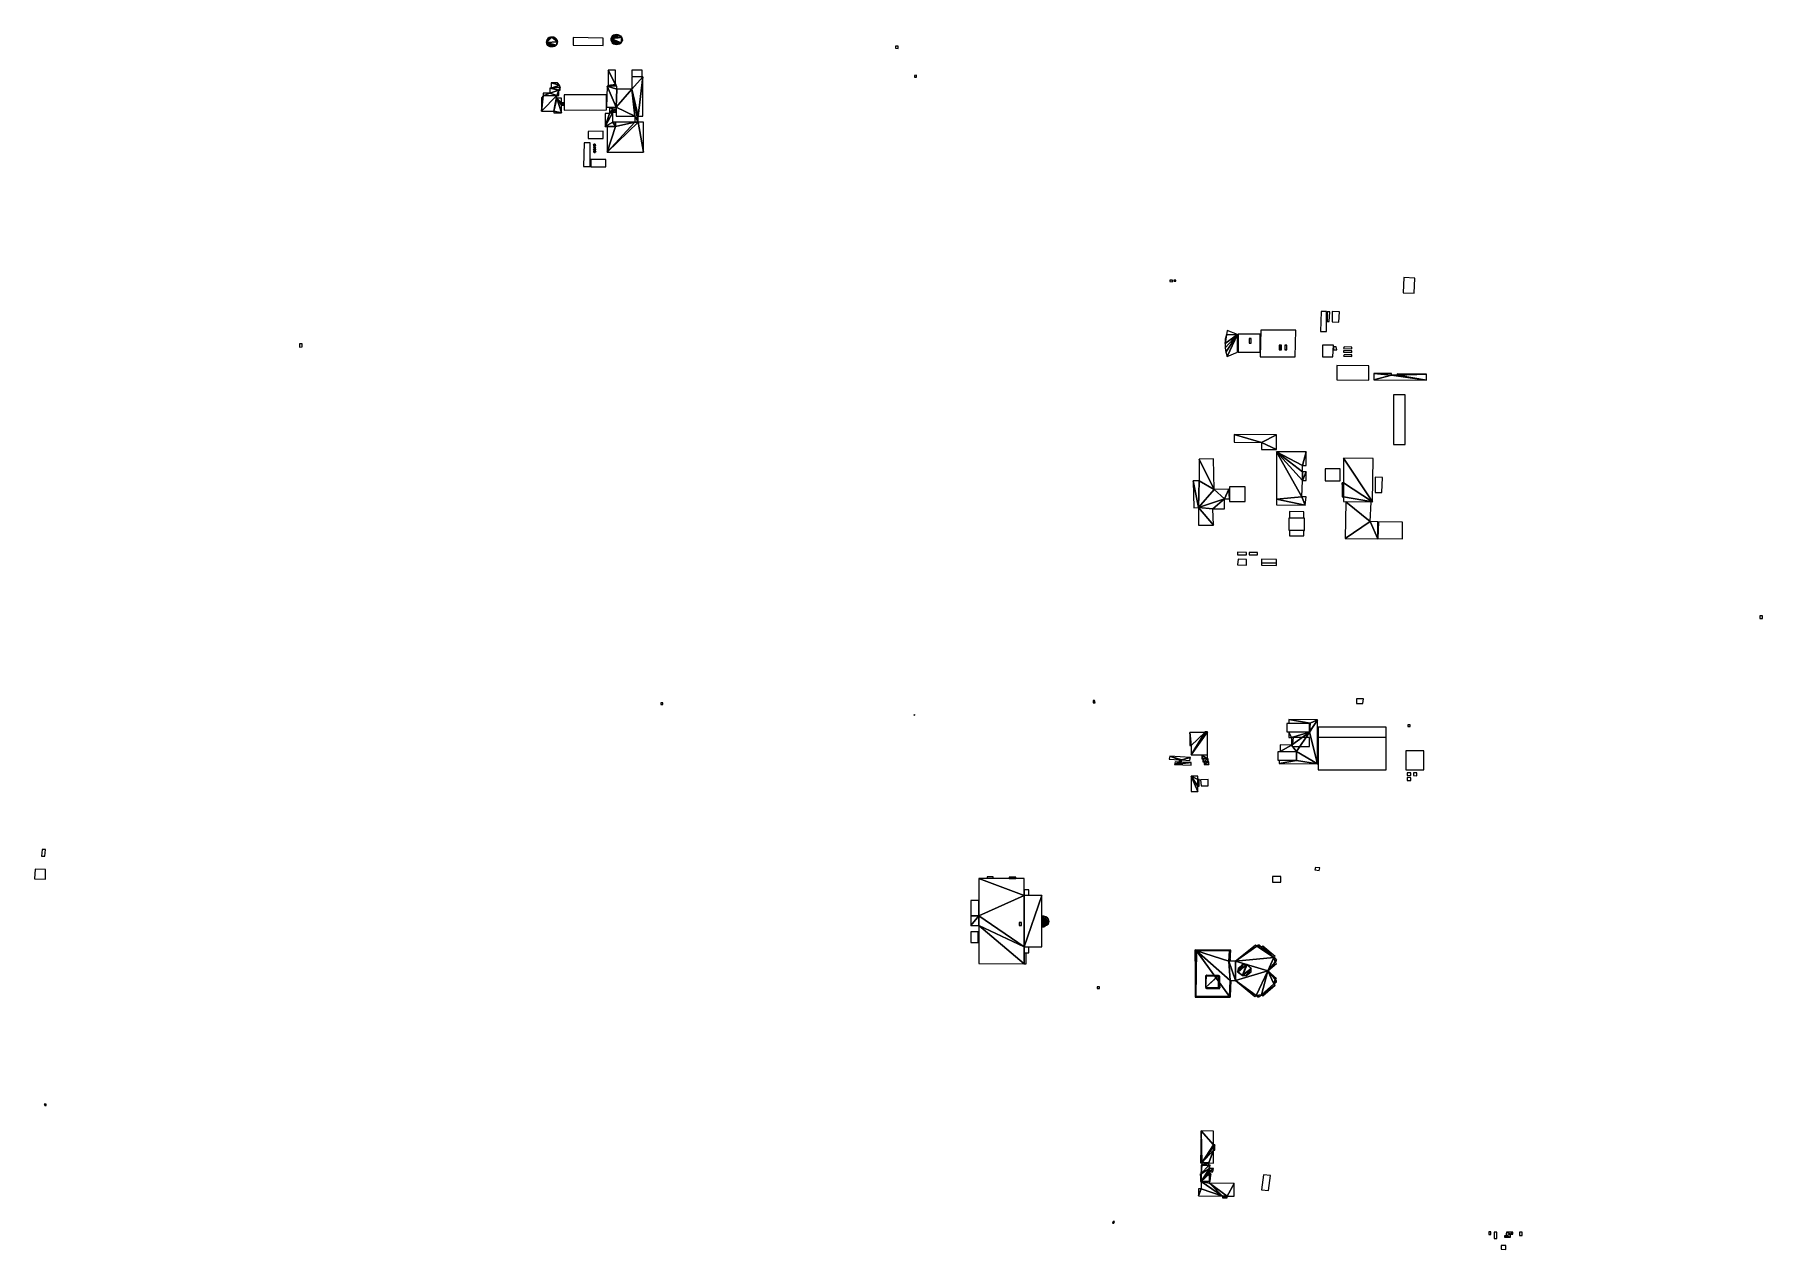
# Model space of a CAD drawing. Extents: x -35430092 to -35393830, y 11991942 to 12015432.
# Drawn here: x -35406814 to -35399785, y 11995349 to 12000295 of the extents above; entities that cross this region are included whole.
import ezdxf

# ---------------------------------------------------------------- set-up
doc = ezdxf.new("R2010")
doc.units = 0

msp = doc.modelspace()

# ---------------------------------------------------------------- linework, layer by layer
at = {"layer": 'mg_to_dxf', "color": 52}
for points in [[(-35404709.68, 12000284.02), (-35404709.68, 12000284.02), (-35404715.25, 12000284.02), (-35404731.95, 12000263.14)], [(-35404731.95, 12000263.14), (-35404731.95, 12000263.14), (-35404715.25, 12000284.02), (-35404720.82, 12000282.63)], [(-35404731.95, 12000263.14), (-35404731.95, 12000263.14), (-35404687.41, 12000265.93), (-35404709.68, 12000284.02)], [(-35404731.95, 12000263.14), (-35404731.95, 12000263.14), (-35404720.82, 12000282.63), (-35404729.17, 12000274.28)], [(-35404731.95, 12000268.71), (-35404731.95, 12000268.71), (-35404731.95, 12000263.14), (-35404729.17, 12000274.28)], [(-35404731.95, 12000263.14), (-35404731.95, 12000263.14), (-35404692.98, 12000252.01), (-35404687.41, 12000265.93)], [(-35404731.95, 12000257.58), (-35404731.95, 12000257.58), (-35404692.98, 12000252.01), (-35404731.95, 12000263.14)], [(-35404729.17, 12000253.4), (-35404729.17, 12000253.4), (-35404692.98, 12000252.01), (-35404731.95, 12000257.58)], [(-35404729.17, 12000274.28), (-35404729.17, 12000274.28), (-35404720.82, 12000282.63), (-35404726.39, 12000278.46)], [(-35404701.33, 12000284.02), (-35404701.33, 12000284.02), (-35404709.68, 12000284.02), (-35404695.76, 12000279.85)], [(-35404709.68, 12000284.02), (-35404709.68, 12000284.02), (-35404692.98, 12000277.06), (-35404695.76, 12000279.85)], [(-35404709.68, 12000284.02), (-35404709.68, 12000284.02), (-35404687.41, 12000265.93), (-35404692.98, 12000277.06)], [(-35404687.41, 12000265.93), (-35404687.41, 12000265.93), (-35404687.41, 12000271.5), (-35404692.98, 12000277.06)], [(-35404687.41, 12000265.93), (-35404687.41, 12000265.93), (-35404692.98, 12000252.01), (-35404690.19, 12000254.79)], [(-35404687.41, 12000265.93), (-35404687.41, 12000265.93), (-35404690.19, 12000254.79), (-35404687.41, 12000260.36)], [(-35404623.37, 12000252.01), (-35404500.88, 12000250.62), (-35404500.88, 12000279.85), (-35404623.37, 12000282.63)], [(-35404470.25, 12000278.46), (-35404470.25, 12000278.46), (-35404425.71, 12000282.63), (-35404467.47, 12000284.02)], [(-35404470.25, 12000278.46), (-35404470.25, 12000278.46), (-35404428.49, 12000261.75), (-35404425.71, 12000282.63)], [(-35404470.25, 12000272.89), (-35404470.25, 12000272.89), (-35404428.49, 12000261.75), (-35404470.25, 12000278.46)], [(-35404467.47, 12000267.32), (-35404467.47, 12000267.32), (-35404428.49, 12000261.75), (-35404470.25, 12000272.89)], [(-35404467.47, 12000284.02), (-35404467.47, 12000284.02), (-35404434.06, 12000290.98), (-35404464.68, 12000288.2)], [(-35404467.47, 12000284.02), (-35404467.47, 12000284.02), (-35404425.71, 12000282.63), (-35404434.06, 12000290.98)], [(-35404464.68, 12000261.75), (-35404464.68, 12000261.75), (-35404428.49, 12000261.75), (-35404467.47, 12000267.32)], [(-35404464.68, 12000288.2), (-35404464.68, 12000288.2), (-35404439.63, 12000293.77), (-35404459.11, 12000292.38)], [(-35404464.68, 12000288.2), (-35404464.68, 12000288.2), (-35404434.06, 12000290.98), (-35404439.63, 12000293.77)], [(-35404464.68, 12000261.75), (-35404464.68, 12000261.75), (-35404428.49, 12000261.75)], [(-35404459.11, 12000257.58), (-35404459.11, 12000257.58), (-35404428.49, 12000261.75), (-35404464.68, 12000261.75)], [(-35404459.11, 12000292.38), (-35404459.11, 12000292.38), (-35404439.63, 12000293.77), (-35404453.55, 12000293.77)], [(-35404453.55, 12000256.18), (-35404453.55, 12000256.18), (-35404428.49, 12000261.75), (-35404459.11, 12000257.58)], [(-35404453.55, 12000293.77), (-35404453.55, 12000293.77), (-35404439.63, 12000293.77), (-35404445.19, 12000295.16)], [(-35404453.55, 12000256.18), (-35404453.55, 12000256.18), (-35404439.63, 12000256.18), (-35404428.49, 12000261.75)], [(-35404428.49, 12000261.75), (-35404428.49, 12000261.75), (-35404439.63, 12000256.18), (-35404434.06, 12000257.58)], [(-35404425.71, 12000282.63), (-35404425.71, 12000282.63), (-35404428.49, 12000288.2), (-35404434.06, 12000290.98)], [(-35404425.71, 12000282.63), (-35404425.71, 12000282.63), (-35404428.49, 12000261.75), (-35404425.71, 12000265.93)], [(-35404425.71, 12000282.63), (-35404425.71, 12000282.63), (-35404422.92, 12000271.5), (-35404422.92, 12000277.06)], [(-35404425.71, 12000282.63), (-35404425.71, 12000282.63), (-35404425.71, 12000265.93), (-35404422.92, 12000271.5)], [(-35404723.6, 12000249.22), (-35404723.6, 12000249.22), (-35404692.98, 12000252.01), (-35404729.17, 12000253.4)], [(-35404723.6, 12000249.22), (-35404723.6, 12000249.22), (-35404704.11, 12000246.44), (-35404692.98, 12000252.01)], [(-35404712.46, 12000246.44), (-35404712.46, 12000246.44), (-35404704.11, 12000246.44), (-35404723.6, 12000249.22)], [(-35404712.46, 12000246.44), (-35404712.46, 12000246.44), (-35404723.6, 12000249.22), (-35404718.03, 12000246.44)], [(-35404692.98, 12000252.01), (-35404692.98, 12000252.01), (-35404704.11, 12000246.44), (-35404698.54, 12000247.83)], [(-35404453.55, 12000256.18), (-35404453.55, 12000256.18), (-35404447.98, 12000254.79), (-35404439.63, 12000256.18)], [(-35403312.08, 12000239.48), (-35403300.94, 12000238.09), (-35403300.94, 12000247.83), (-35403312.08, 12000247.83)], [(-35404450.76, 12000091.92), (-35404450.76, 12000091.92), (-35404481.39, 12000150.39), (-35404481.39, 12000087.75)], [(-35404450.76, 12000091.92), (-35404450.76, 12000091.92), (-35404450.76, 12000150.39), (-35404481.39, 12000150.39)], [(-35404342.18, 12000123.94), (-35404342.18, 12000150.39), (-35404383.94, 12000150.39), (-35404383.94, 12000125.33)], [(-35404383.94, 12000072.43), (-35404383.94, 12000072.43), (-35404339.4, 12000122.55), (-35404383.94, 12000122.55)], [(-35404358.89, 11999962.46), (-35404358.89, 11999962.46), (-35404339.4, 12000122.55), (-35404383.94, 12000072.43)], [(-35404358.89, 11999962.46), (-35404358.89, 11999962.46), (-35404339.4, 11999962.46), (-35404339.4, 12000122.55)], [(-35403234.12, 12000121.16), (-35403225.77, 12000121.16), (-35403225.77, 12000129.51), (-35403234.12, 12000128.12)], [(-35404690.19, 12000047.38), (-35404690.19, 12000047.38), (-35404751.44, 11999983.34), (-35404701.33, 11999983.34)], [(-35404745.87, 12000045.99), (-35404745.87, 12000045.99), (-35404751.44, 11999983.34), (-35404690.19, 12000047.38)], [(-35404745.87, 12000045.99), (-35404745.87, 12000045.99), (-35404751.44, 12000037.63), (-35404751.44, 11999983.34)], [(-35404718.03, 12000057.12), (-35404718.03, 12000057.12), (-35404745.87, 12000045.99), (-35404690.19, 12000047.38)], [(-35404718.03, 12000057.12), (-35404718.03, 12000057.12), (-35404745.87, 12000057.12), (-35404745.87, 12000045.99)], [(-35404718.03, 12000076.61), (-35404718.03, 12000076.61), (-35404681.84, 12000068.26), (-35404712.46, 12000076.61)], [(-35404718.03, 12000057.12), (-35404718.03, 12000057.12), (-35404681.84, 12000068.26), (-35404718.03, 12000076.61)], [(-35404718.03, 12000057.12), (-35404718.03, 12000057.12), (-35404690.19, 12000047.38), (-35404681.84, 12000068.26)], [(-35404712.46, 12000098.88), (-35404712.46, 12000098.88), (-35404679.06, 12000089.14), (-35404687.41, 12000098.88)], [(-35404712.46, 12000076.61), (-35404712.46, 12000076.61), (-35404679.06, 12000089.14), (-35404712.46, 12000098.88)], [(-35404712.46, 12000076.61), (-35404712.46, 12000076.61), (-35404676.27, 12000080.79), (-35404679.06, 12000089.14)], [(-35404681.84, 12000068.26), (-35404681.84, 12000068.26), (-35404676.27, 12000080.79), (-35404712.46, 12000076.61)], [(-35404690.19, 12000047.38), (-35404690.19, 12000047.38), (-35404701.33, 11999983.34), (-35404690.19, 12000036.24)], [(-35404690.19, 12000047.38), (-35404690.19, 12000047.38), (-35404681.84, 12000047.38), (-35404681.84, 12000068.26)], [(-35404681.84, 12000068.26), (-35404681.84, 12000068.26), (-35404676.27, 12000068.26), (-35404676.27, 12000080.79)], [(-35404659.57, 11999987.52), (-35404486.96, 11999988.91), (-35404486.96, 12000050.16), (-35404659.57, 12000050.16)], [(-35404447.98, 12000000.05), (-35404447.98, 12000000.05), (-35404484.17, 12000084.96), (-35404486.96, 12000000.05)], [(-35404445.19, 12000072.43), (-35404445.19, 12000072.43), (-35404484.17, 12000084.96), (-35404447.98, 12000000.05)], [(-35404445.19, 12000072.43), (-35404445.19, 12000072.43), (-35404445.19, 12000084.96), (-35404484.17, 12000084.96)], [(-35404450.76, 12000091.92), (-35404450.76, 12000091.92), (-35404481.39, 12000087.75), (-35404447.98, 12000086.35)], [(-35404450.76, 12000091.92), (-35404450.76, 12000091.92), (-35404447.98, 12000086.35), (-35404447.98, 12000091.92)], [(-35404383.94, 12000072.43), (-35404383.94, 12000072.43), (-35404447.98, 12000000.05), (-35404372.81, 11999962.46)], [(-35404383.94, 12000072.43), (-35404383.94, 12000072.43), (-35404445.19, 12000072.43), (-35404447.98, 12000000.05)], [(-35404358.89, 11999938.8), (-35404358.89, 11999938.8), (-35404383.94, 12000072.43), (-35404372.81, 11999962.46)], [(-35404358.89, 11999938.8), (-35404358.89, 11999938.8), (-35404358.89, 11999962.46), (-35404383.94, 12000072.43)], [(-35404701.33, 11999983.34), (-35404701.33, 11999983.34), (-35404670.7, 11999976.38), (-35404690.19, 12000036.24)], [(-35404701.33, 11999983.34), (-35404701.33, 11999983.34), (-35404701.33, 11999976.38), (-35404670.7, 11999976.38)], [(-35404670.7, 12000016.75), (-35404670.7, 12000016.75), (-35404670.7, 12000036.24), (-35404690.19, 12000036.24)], [(-35404670.7, 12000007.01), (-35404670.7, 12000007.01), (-35404670.7, 12000016.75), (-35404690.19, 12000036.24)], [(-35404690.19, 12000036.24), (-35404690.19, 12000036.24), (-35404670.7, 11999976.38), (-35404670.7, 12000007.01)], [(-35404670.7, 12000007.01), (-35404670.7, 12000007.01), (-35404662.35, 12000016.75), (-35404670.7, 12000016.75)], [(-35404670.7, 12000007.01), (-35404670.7, 12000007.01), (-35404662.35, 12000007.01), (-35404662.35, 12000016.75)], [(-35404492.52, 11999920.7), (-35404492.52, 11999920.7), (-35404461.9, 11999938.8), (-35404461.9, 11999979.17)], [(-35404475.82, 11999973.6), (-35404475.82, 11999973.6), (-35404492.52, 11999920.7), (-35404461.9, 11999979.17)], [(-35404461.9, 11999991.7), (-35404461.9, 11999991.7), (-35404475.82, 11999998.66), (-35404475.82, 11999973.6)], [(-35404461.9, 11999991.7), (-35404461.9, 11999991.7), (-35404461.9, 11999998.66), (-35404475.82, 11999998.66)], [(-35404475.82, 11999973.6), (-35404475.82, 11999973.6), (-35404461.9, 11999979.17), (-35404461.9, 11999991.7)], [(-35404461.9, 11999979.17), (-35404461.9, 11999979.17), (-35404450.76, 11999991.7), (-35404461.9, 11999991.7)], [(-35404461.9, 11999979.17), (-35404461.9, 11999979.17), (-35404450.76, 11999979.17), (-35404450.76, 11999991.7)], [(-35404372.81, 11999962.46), (-35404372.81, 11999962.46), (-35404447.98, 12000000.05), (-35404447.98, 11999962.46)], [(-35404475.82, 11999973.6), (-35404475.82, 11999973.6), (-35404492.52, 11999973.6), (-35404492.52, 11999920.7)], [(-35404492.52, 11999920.7), (-35404492.52, 11999920.7), (-35404450.76, 11999920.7), (-35404461.9, 11999938.8)], [(-35404484.17, 11999816.3), (-35404484.17, 11999816.3), (-35404336.62, 11999816.3), (-35404358.89, 11999938.8)], [(-35404450.76, 11999920.7), (-35404450.76, 11999920.7), (-35404484.17, 11999816.3), (-35404372.81, 11999938.8)], [(-35404372.81, 11999938.8), (-35404372.81, 11999938.8), (-35404484.17, 11999816.3), (-35404358.89, 11999938.8)], [(-35404450.76, 11999920.7), (-35404450.76, 11999920.7), (-35404484.17, 11999920.7), (-35404484.17, 11999816.3)], [(-35404461.9, 11999938.8), (-35404461.9, 11999938.8), (-35404450.76, 11999920.7), (-35404450.76, 11999938.8)], [(-35404372.81, 11999938.8), (-35404372.81, 11999938.8), (-35404450.76, 11999938.8), (-35404450.76, 11999920.7)], [(-35404358.89, 11999938.8), (-35404358.89, 11999938.8), (-35404372.81, 11999962.46), (-35404372.81, 11999938.8)], [(-35404358.89, 11999938.8), (-35404358.89, 11999938.8), (-35404336.62, 11999816.3), (-35404336.62, 11999938.8)], [(-35404553.77, 11999757.83), (-35404553.77, 11999853.88), (-35404578.83, 11999853.88), (-35404581.61, 11999757.83)], [(-35404562.13, 11999871.98), (-35404500.88, 11999871.98), (-35404500.88, 11999901.21), (-35404562.13, 11999899.82)], [(-35404539.85, 11999844.14), (-35404539.85, 11999844.14), (-35404537.07, 11999848.32), (-35404539.85, 11999846.92)], [(-35404534.28, 11999846.92), (-35404534.28, 11999846.92), (-35404537.07, 11999848.32), (-35404539.85, 11999844.14)], [(-35404539.85, 11999844.14), (-35404539.85, 11999844.14), (-35404531.5, 11999845.53), (-35404534.28, 11999846.92)], [(-35404537.07, 11999842.75), (-35404537.07, 11999842.75), (-35404531.5, 11999845.53), (-35404539.85, 11999844.14)], [(-35404537.07, 11999842.75), (-35404537.07, 11999842.75), (-35404539.85, 11999844.14), (-35404539.85, 11999842.75)], [(-35404537.07, 11999834.4), (-35404537.07, 11999834.4), (-35404537.07, 11999839.96), (-35404539.85, 11999837.18)], [(-35404537.07, 11999834.4), (-35404537.07, 11999834.4), (-35404539.85, 11999837.18), (-35404539.85, 11999835.79)], [(-35404534.28, 11999846.92), (-35404534.28, 11999846.92), (-35404534.28, 11999848.32), (-35404537.07, 11999848.32)], [(-35404537.07, 11999842.75), (-35404537.07, 11999842.75), (-35404534.28, 11999842.75), (-35404531.5, 11999845.53)], [(-35404534.28, 11999838.57), (-35404534.28, 11999838.57), (-35404537.07, 11999839.96), (-35404537.07, 11999834.4)], [(-35404534.28, 11999838.57), (-35404534.28, 11999838.57), (-35404534.28, 11999839.96), (-35404537.07, 11999839.96)], [(-35404534.28, 11999834.4), (-35404534.28, 11999834.4), (-35404534.28, 11999838.57), (-35404537.07, 11999834.4)], [(-35404534.28, 11999834.4), (-35404534.28, 11999834.4), (-35404531.5, 11999835.79), (-35404534.28, 11999838.57)], [(-35404550.99, 11999756.44), (-35404489.74, 11999756.44), (-35404489.74, 11999787.07), (-35404550.99, 11999787.07)], [(-35404537.07, 11999824.65), (-35404537.07, 11999824.65), (-35404537.07, 11999830.22), (-35404539.85, 11999828.83)], [(-35404537.07, 11999824.65), (-35404537.07, 11999824.65), (-35404539.85, 11999828.83), (-35404539.85, 11999826.04)], [(-35404539.85, 11999820.48), (-35404539.85, 11999820.48), (-35404534.28, 11999821.87), (-35404537.07, 11999821.87)], [(-35404539.85, 11999817.69), (-35404539.85, 11999817.69), (-35404534.28, 11999821.87), (-35404539.85, 11999820.48)], [(-35404539.85, 11999817.69), (-35404539.85, 11999817.69), (-35404531.5, 11999820.48), (-35404534.28, 11999821.87)], [(-35404534.28, 11999816.3), (-35404534.28, 11999816.3), (-35404531.5, 11999820.48), (-35404539.85, 11999817.69)], [(-35404534.28, 11999816.3), (-35404534.28, 11999816.3), (-35404539.85, 11999817.69), (-35404537.07, 11999814.91)], [(-35404534.28, 11999834.4), (-35404534.28, 11999834.4), (-35404537.07, 11999834.4), (-35404537.07, 11999833)], [(-35404537.07, 11999824.65), (-35404537.07, 11999824.65), (-35404537.07, 11999830.22), (-35404537.07, 11999824.65)], [(-35404534.28, 11999824.65), (-35404534.28, 11999824.65), (-35404537.07, 11999830.22), (-35404537.07, 11999824.65)], [(-35404534.28, 11999824.65), (-35404534.28, 11999824.65), (-35404534.28, 11999830.22), (-35404537.07, 11999830.22)], [(-35404534.28, 11999816.3), (-35404534.28, 11999816.3), (-35404537.07, 11999814.91), (-35404534.28, 11999814.91)], [(-35404531.5, 11999827.44), (-35404531.5, 11999827.44), (-35404534.28, 11999830.22), (-35404534.28, 11999824.65)], [(-35404531.5, 11999827.44), (-35404531.5, 11999827.44), (-35404531.5, 11999828.83), (-35404534.28, 11999830.22)], [(-35404534.28, 11999816.3), (-35404534.28, 11999816.3), (-35404531.5, 11999817.69), (-35404531.5, 11999820.48)], [(-35402195.66, 11999290.11), (-35402184.53, 11999288.72), (-35402184.53, 11999295.68), (-35402195.66, 11999295.68)], [(-35402178.96, 11999291.5), (-35402170.61, 11999291.5), (-35402170.61, 11999295.68), (-35402178.96, 11999295.68)], [(-35401198.96, 11999304.03), (-35401243.51, 11999305.42), (-35401246.29, 11999244.17), (-35401201.75, 11999242.78)], [(-35401558.11, 11999086.87), (-35401558.11, 11999167.61), (-35401580.38, 11999167.61), (-35401583.17, 11999086.87)], [(-35401546.97, 11999127.24), (-35401544.19, 11999166.22), (-35401555.33, 11999166.22), (-35401555.33, 11999127.24)], [(-35401508, 11999124.46), (-35401505.21, 11999166.22), (-35401535.84, 11999167.61), (-35401535.84, 11999125.85)], [(-35401920.04, 11999074.34), (-35401920.04, 11999074.34), (-35401970.15, 11999020.05), (-35401967.37, 11999001.96)], [(-35401964.59, 11999072.95), (-35401964.59, 11999072.95), (-35401970.15, 11999036.76), (-35401920.04, 11999074.34)], [(-35401920.04, 11999074.34), (-35401920.04, 11999074.34), (-35401970.15, 11999036.76), (-35401970.15, 11999020.05)], [(-35401964.59, 11999072.95), (-35401964.59, 11999072.95), (-35401970.15, 11999054.86), (-35401970.15, 11999036.76)], [(-35401920.04, 11999074.34), (-35401920.04, 11999074.34), (-35401967.37, 11999001.96), (-35401961.8, 11998983.86)], [(-35401961.8, 11999089.66), (-35401961.8, 11999089.66), (-35401964.59, 11999072.95), (-35401920.04, 11999074.34)], [(-35401920.04, 11999074.34), (-35401920.04, 11999074.34), (-35401961.8, 11998983.86), (-35401920.04, 11999001.96)], [(-35401917.26, 11999075.74), (-35401917.26, 11999001.96), (-35401828.17, 11999001.96), (-35401828.17, 11999075.74)], [(-35401828.17, 11998982.47), (-35401686.18, 11998982.47), (-35401683.39, 11999091.05), (-35401825.38, 11999091.05)], [(-35405725.87, 11999024.23), (-35405725.87, 11999035.37), (-35405737, 11999035.37), (-35405737, 11999022.84)], [(-35401872.71, 11999038.15), (-35401864.36, 11999038.15), (-35401864.36, 11999057.64), (-35401872.71, 11999057.64)], [(-35401872.71, 11999039.54), (-35401864.36, 11999038.15), (-35401864.36, 11999056.25), (-35401872.71, 11999056.25)], [(-35401750.21, 11999011.7), (-35401741.86, 11999011.7), (-35401741.86, 11999031.19), (-35401750.21, 11999031.19)], [(-35401747.43, 11999013.09), (-35401741.86, 11999013.09), (-35401741.86, 11999029.8), (-35401747.43, 11999029.8)], [(-35401727.94, 11999011.7), (-35401719.59, 11999011.7), (-35401719.59, 11999031.19), (-35401727.94, 11999031.19)], [(-35401727.94, 11999013.09), (-35401719.59, 11999013.09), (-35401719.59, 11999029.8), (-35401727.94, 11999029.8)], [(-35401533.05, 11998982.47), (-35401530.27, 11999031.19), (-35401574.81, 11999031.19), (-35401574.81, 11998982.47)], [(-35401516.35, 11999011.7), (-35401519.13, 11999024.23), (-35401530.27, 11999024.23), (-35401530.27, 11999011.7)], [(-35401488.51, 11999017.27), (-35401455.1, 11999015.88), (-35401455.1, 11999022.84), (-35401485.72, 11999024.23)], [(-35401488.51, 11999001.96), (-35401455.1, 11999000.57), (-35401455.1, 11999007.53), (-35401488.51, 11999007.53)], [(-35401516.35, 11998889.2), (-35401385.5, 11998887.81), (-35401385.5, 11998946.28), (-35401516.35, 11998947.67)], [(-35401488.51, 11998985.25), (-35401455.1, 11998983.86), (-35401455.1, 11998990.82), (-35401485.72, 11998990.82)], [(-35401293.62, 11998908.69), (-35401293.62, 11998908.69), (-35401366.01, 11998915.65), (-35401366.01, 11998889.2)], [(-35401293.62, 11998908.69), (-35401293.62, 11998908.69), (-35401293.62, 11998915.65), (-35401366.01, 11998915.65)], [(-35401293.62, 11998908.69), (-35401293.62, 11998908.69), (-35401366.01, 11998889.2), (-35401151.64, 11998887.81)], [(-35401293.62, 11998908.69), (-35401293.62, 11998908.69), (-35401151.64, 11998887.81), (-35401271.35, 11998908.69)], [(-35401271.35, 11998908.69), (-35401271.35, 11998908.69), (-35401151.64, 11998912.87), (-35401271.35, 11998914.26)], [(-35401151.64, 11998887.81), (-35401151.64, 11998887.81), (-35401151.64, 11998912.87), (-35401271.35, 11998908.69)], [(-35401285.27, 11998626.11), (-35401237.94, 11998626.11), (-35401237.94, 11998827.95), (-35401285.27, 11998827.95)], [(-35401822.6, 11998634.46), (-35401822.6, 11998634.46), (-35401933.96, 11998666.48), (-35401933.96, 11998635.85)], [(-35401822.6, 11998634.46), (-35401822.6, 11998634.46), (-35401761.35, 11998665.09), (-35401933.96, 11998666.48)], [(-35401822.6, 11998634.46), (-35401822.6, 11998634.46), (-35401761.35, 11998605.23), (-35401761.35, 11998665.09)], [(-35401822.6, 11998634.46), (-35401822.6, 11998634.46), (-35401822.6, 11998605.23), (-35401761.35, 11998605.23)], [(-35401655.55, 11998514.75), (-35401655.55, 11998514.75), (-35401761.35, 11998596.88), (-35401655.55, 11998479.94)], [(-35401761.35, 11998596.88), (-35401761.35, 11998596.88), (-35401658.34, 11998413.13), (-35401655.55, 11998479.94)], [(-35401761.35, 11998596.88), (-35401761.35, 11998596.88), (-35401761.35, 11998403.38), (-35401658.34, 11998413.13)], [(-35401655.55, 11998541.19), (-35401655.55, 11998541.19), (-35401641.63, 11998596.88), (-35401761.35, 11998596.88)], [(-35401655.55, 11998541.19), (-35401655.55, 11998541.19), (-35401761.35, 11998596.88), (-35401655.55, 11998514.75)], [(-35401655.55, 11998541.19), (-35401655.55, 11998541.19), (-35401641.63, 11998541.19), (-35401641.63, 11998596.88)], [(-35401371.58, 11998392.25), (-35401371.58, 11998392.25), (-35401488.51, 11998570.43), (-35401488.51, 11998470.2)], [(-35401371.58, 11998392.25), (-35401371.58, 11998392.25), (-35401368.79, 11998569.04), (-35401488.51, 11998570.43)], [(-35402014.7, 11998442.36), (-35402014.7, 11998442.36), (-35402017.48, 11998567.64), (-35402075.95, 11998566.25)], [(-35402014.7, 11998442.36), (-35402014.7, 11998442.36), (-35402075.95, 11998566.25), (-35402075.95, 11998478.55)], [(-35401655.55, 11998479.94), (-35401655.55, 11998479.94), (-35401641.63, 11998514.75), (-35401655.55, 11998514.75)], [(-35401655.55, 11998479.94), (-35401655.55, 11998479.94), (-35401641.63, 11998479.94), (-35401641.63, 11998514.75)], [(-35401502.43, 11998527.27), (-35401563.68, 11998527.27), (-35401563.68, 11998478.55), (-35401502.43, 11998478.55)], [(-35402078.73, 11998369.97), (-35402078.73, 11998369.97), (-35402101, 11998478.55), (-35402098.22, 11998368.58)], [(-35402078.73, 11998369.97), (-35402078.73, 11998369.97), (-35402075.95, 11998478.55), (-35402101, 11998478.55)], [(-35402014.7, 11998442.36), (-35402014.7, 11998442.36), (-35402075.95, 11998478.55), (-35402078.73, 11998369.97)], [(-35401972.94, 11998404.77), (-35401972.94, 11998404.77), (-35402014.7, 11998442.36), (-35402078.73, 11998369.97)], [(-35401972.94, 11998404.77), (-35401972.94, 11998404.77), (-35401956.23, 11998443.75), (-35402014.7, 11998442.36)], [(-35401972.94, 11998404.77), (-35401972.94, 11998404.77), (-35401953.45, 11998404.77), (-35401956.23, 11998443.75)], [(-35401889.42, 11998393.64), (-35401889.42, 11998453.5), (-35401953.45, 11998453.5), (-35401953.45, 11998393.64)], [(-35401488.51, 11998470.2), (-35401488.51, 11998470.2), (-35401494.08, 11998470.2), (-35401488.51, 11998413.13)], [(-35401488.51, 11998413.13), (-35401488.51, 11998413.13), (-35401494.08, 11998470.2), (-35401494.08, 11998413.13)], [(-35401488.51, 11998413.13), (-35401488.51, 11998413.13), (-35401371.58, 11998392.25), (-35401488.51, 11998470.2)], [(-35401332.6, 11998431.22), (-35401329.82, 11998492.47), (-35401360.44, 11998493.87), (-35401360.44, 11998431.22)], [(-35401972.94, 11998404.77), (-35401972.94, 11998404.77), (-35402078.73, 11998369.97), (-35402020.27, 11998364.41)], [(-35402078.73, 11998369.97), (-35402078.73, 11998369.97), (-35402017.48, 11998297.59), (-35402020.27, 11998364.41)], [(-35402078.73, 11998369.97), (-35402078.73, 11998369.97), (-35402078.73, 11998297.59), (-35402017.48, 11998297.59)], [(-35402020.27, 11998364.41), (-35402020.27, 11998364.41), (-35401972.94, 11998364.41), (-35401972.94, 11998404.77)], [(-35401761.35, 11998403.38), (-35401761.35, 11998403.38), (-35401644.42, 11998379.72), (-35401658.34, 11998413.13)], [(-35401761.35, 11998403.38), (-35401761.35, 11998403.38), (-35401761.35, 11998381.11), (-35401644.42, 11998379.72)], [(-35401658.34, 11998413.13), (-35401658.34, 11998413.13), (-35401644.42, 11998379.72), (-35401641.63, 11998413.13)], [(-35401488.51, 11998413.13), (-35401488.51, 11998413.13), (-35401488.51, 11998393.64), (-35401371.58, 11998392.25)], [(-35401379.93, 11998312.9), (-35401379.93, 11998312.9), (-35401480.16, 11998392.25), (-35401482.94, 11998243.3)], [(-35401379.93, 11998312.9), (-35401379.93, 11998312.9), (-35401377.15, 11998390.85), (-35401480.16, 11998392.25)], [(-35401647.2, 11998276.71), (-35401647.2, 11998326.82), (-35401711.23, 11998326.82), (-35401711.23, 11998278.1)], [(-35401649.98, 11998328.21), (-35401649.98, 11998351.88), (-35401708.45, 11998353.27), (-35401708.45, 11998329.6)], [(-35401379.93, 11998312.9), (-35401379.93, 11998312.9), (-35401482.94, 11998243.3), (-35401349.3, 11998241.91)], [(-35401379.93, 11998312.9), (-35401379.93, 11998312.9), (-35401349.3, 11998241.91), (-35401349.3, 11998311.51)], [(-35401349.3, 11998243.3), (-35401249.08, 11998241.91), (-35401249.08, 11998310.12), (-35401346.52, 11998311.51)], [(-35401708.45, 11998254.43), (-35401649.98, 11998254.43), (-35401649.98, 11998276.71), (-35401708.45, 11998276.71)], [(-35401920.04, 11998176.48), (-35401883.85, 11998176.48), (-35401883.85, 11998186.23), (-35401920.04, 11998187.62)], [(-35401920.04, 11998136.11), (-35401883.85, 11998134.72), (-35401883.85, 11998158.38), (-35401917.26, 11998159.78)], [(-35401872.71, 11998176.48), (-35401839.3, 11998176.48), (-35401839.3, 11998186.23), (-35401872.71, 11998186.23)], [(-35401822.6, 11998144.46), (-35401761.35, 11998143.07), (-35401761.35, 11998158.38), (-35401822.6, 11998159.78)], [(-35401822.6, 11998134.72), (-35401761.35, 11998133.33), (-35401761.35, 11998143.07), (-35401822.6, 11998144.46)], [(-35399784.66, 11997917.56), (-35399784.66, 11997928.7), (-35399795.79, 11997928.7), (-35399795.79, 11997917.56)], [(-35401410.55, 11997572.34), (-35401407.77, 11997590.43), (-35401435.61, 11997590.43), (-35401435.61, 11997572.34)], [(-35404267.01, 11997568.16), (-35404258.66, 11997568.16), (-35404258.66, 11997575.12), (-35404267.01, 11997575.12)], [(-35403234.12, 11997525.01), (-35403234.12, 11997525.01), (-35403234.12, 11997526.4), (-35403236.91, 11997525.01)], [(-35403234.12, 11997525.01), (-35403234.12, 11997525.01), (-35403234.12, 11997526.4), (-35403234.12, 11997525.01)], [(-35403234.12, 11997525.01), (-35403234.12, 11997525.01), (-35403234.12, 11997526.4)], [(-35403234.12, 11997525.01), (-35403234.12, 11997525.01), (-35403234.12, 11997526.4), (-35403234.12, 11997525.01)], [(-35402507.48, 11997575.12), (-35402499.13, 11997575.12), (-35402501.91, 11997583.47), (-35402507.48, 11997583.47)], [(-35402053.68, 11997454.01), (-35402053.68, 11997454.01), (-35402114.92, 11997454.01), (-35402109.36, 11997401.12)], [(-35402109.36, 11997401.12), (-35402109.36, 11997401.12), (-35402114.92, 11997454.01), (-35402114.92, 11997401.12)], [(-35402042.54, 11997456.8), (-35402042.54, 11997456.8), (-35402109.36, 11997363.53), (-35402042.54, 11997363.53)], [(-35402053.68, 11997454.01), (-35402053.68, 11997454.01), (-35402109.36, 11997363.53), (-35402042.54, 11997456.8)], [(-35402053.68, 11997454.01), (-35402053.68, 11997454.01), (-35402109.36, 11997401.12), (-35402109.36, 11997363.53)], [(-35402053.68, 11997454.01), (-35402053.68, 11997454.01), (-35402042.54, 11997456.8), (-35402053.68, 11997456.8)], [(-35401719.59, 11997456.8), (-35401627.71, 11997456.8), (-35401627.71, 11997490.21), (-35401719.59, 11997490.21)], [(-35401594.3, 11997505.52), (-35401594.3, 11997505.52), (-35401711.23, 11997506.91), (-35401624.93, 11997491.6)], [(-35401624.93, 11997491.6), (-35401624.93, 11997491.6), (-35401711.23, 11997506.91), (-35401711.23, 11997491.6)], [(-35401627.71, 11997455.41), (-35401627.71, 11997455.41), (-35401711.23, 11997455.41), (-35401700.1, 11997433.13)], [(-35401700.1, 11997433.13), (-35401700.1, 11997433.13), (-35401711.23, 11997455.41), (-35401711.23, 11997433.13)], [(-35401627.71, 11997455.41), (-35401627.71, 11997455.41), (-35401700.1, 11997433.13), (-35401700.1, 11997402.51)], [(-35401680.61, 11997376.06), (-35401680.61, 11997376.06), (-35401627.71, 11997455.41), (-35401700.1, 11997402.51)], [(-35401594.3, 11997325.95), (-35401594.3, 11997325.95), (-35401627.71, 11997455.41), (-35401680.61, 11997376.06)], [(-35401594.3, 11997325.95), (-35401594.3, 11997325.95), (-35401594.3, 11997505.52), (-35401627.71, 11997455.41)], [(-35401627.71, 11997455.41), (-35401627.71, 11997455.41), (-35401594.3, 11997505.52), (-35401624.93, 11997491.6)], [(-35401315.9, 11997434.53), (-35401315.9, 11997474.89), (-35401591.52, 11997474.89), (-35401591.52, 11997434.53)], [(-35401226.81, 11997477.68), (-35401218.45, 11997477.68), (-35401218.45, 11997484.64), (-35401226.81, 11997484.64)], [(-35401755.78, 11997341.26), (-35401680.61, 11997341.26), (-35401680.61, 11997374.67), (-35401755.78, 11997374.67)], [(-35401700.1, 11997402.51), (-35401700.1, 11997402.51), (-35401747.43, 11997403.9), (-35401747.43, 11997376.06)], [(-35401700.1, 11997402.51), (-35401700.1, 11997402.51), (-35401747.43, 11997376.06), (-35401680.61, 11997376.06)], [(-35401697.31, 11997396.94), (-35401627.71, 11997396.94), (-35401627.71, 11997433.13), (-35401694.53, 11997433.13)], [(-35401680.61, 11997339.87), (-35401680.61, 11997339.87), (-35401594.3, 11997325.95), (-35401680.61, 11997376.06)], [(-35401591.52, 11997302.28), (-35401315.9, 11997302.28), (-35401315.9, 11997433.13), (-35401591.52, 11997433.13)], [(-35401162.77, 11997302.28), (-35401162.77, 11997378.84), (-35401235.16, 11997378.84), (-35401235.16, 11997302.28)], [(-35402156.69, 11997342.65), (-35402156.69, 11997342.65), (-35402195.66, 11997357.96), (-35402198.45, 11997345.44)], [(-35402148.33, 11997342.65), (-35402148.33, 11997342.65), (-35402112.14, 11997352.4), (-35402195.66, 11997357.96)], [(-35402148.33, 11997342.65), (-35402148.33, 11997342.65), (-35402195.66, 11997357.96), (-35402156.69, 11997342.65)], [(-35402159.47, 11997332.91), (-35402159.47, 11997332.91), (-35402173.39, 11997334.3), (-35402176.17, 11997323.16)], [(-35402176.17, 11997323.16), (-35402176.17, 11997323.16), (-35402109.36, 11997331.51), (-35402148.33, 11997332.91)], [(-35402159.47, 11997332.91), (-35402159.47, 11997332.91), (-35402176.17, 11997323.16), (-35402148.33, 11997332.91)], [(-35402176.17, 11997323.16), (-35402176.17, 11997323.16), (-35402109.36, 11997320.38), (-35402109.36, 11997331.51)], [(-35402159.47, 11997332.91), (-35402159.47, 11997332.91), (-35402148.33, 11997342.65), (-35402156.69, 11997342.65)], [(-35402159.47, 11997332.91), (-35402159.47, 11997332.91), (-35402148.33, 11997332.91), (-35402148.33, 11997342.65)], [(-35402148.33, 11997342.65), (-35402148.33, 11997342.65), (-35402114.92, 11997339.87), (-35402112.14, 11997352.4)], [(-35402042.54, 11997346.83), (-35402042.54, 11997346.83), (-35402042.54, 11997362.14), (-35402064.81, 11997362.14)], [(-35402064.81, 11997362.14), (-35402064.81, 11997362.14), (-35402064.81, 11997346.83), (-35402062.03, 11997346.83)], [(-35402062.03, 11997346.83), (-35402062.03, 11997346.83), (-35402042.54, 11997346.83), (-35402064.81, 11997362.14)], [(-35402062.03, 11997346.83), (-35402062.03, 11997346.83), (-35402062.03, 11997334.3), (-35402056.46, 11997334.3)], [(-35402056.46, 11997334.3), (-35402056.46, 11997334.3), (-35402042.54, 11997346.83), (-35402062.03, 11997346.83)], [(-35402056.46, 11997334.3), (-35402056.46, 11997334.3), (-35402039.75, 11997334.3), (-35402042.54, 11997346.83)], [(-35402056.46, 11997323.16), (-35402056.46, 11997323.16), (-35402036.97, 11997323.16), (-35402039.75, 11997334.3)], [(-35402056.46, 11997334.3), (-35402056.46, 11997334.3), (-35402056.46, 11997323.16), (-35402039.75, 11997334.3)], [(-35402039.75, 11997334.3), (-35402039.75, 11997334.3), (-35402039.75, 11997346.83), (-35402042.54, 11997346.83)], [(-35402039.75, 11997334.3), (-35402039.75, 11997334.3), (-35402036.97, 11997323.16), (-35402036.97, 11997334.3)], [(-35401680.61, 11997339.87), (-35401680.61, 11997339.87), (-35401750.21, 11997327.34), (-35401594.3, 11997325.95)], [(-35401680.61, 11997339.87), (-35401680.61, 11997339.87), (-35401750.21, 11997339.87), (-35401750.21, 11997327.34)], [(-35402109.36, 11997275.83), (-35402109.36, 11997275.83), (-35402081.52, 11997213.19), (-35402081.52, 11997235.46)], [(-35402109.36, 11997275.83), (-35402109.36, 11997275.83), (-35402109.36, 11997213.19), (-35402081.52, 11997213.19)], [(-35402081.52, 11997261.91), (-35402081.52, 11997261.91), (-35402081.52, 11997275.83), (-35402109.36, 11997275.83)], [(-35402081.52, 11997261.91), (-35402081.52, 11997261.91), (-35402109.36, 11997275.83), (-35402081.52, 11997235.46)], [(-35402081.52, 11997235.46), (-35402081.52, 11997235.46), (-35402075.95, 11997261.91), (-35402081.52, 11997261.91)], [(-35402081.52, 11997235.46), (-35402081.52, 11997235.46), (-35402075.95, 11997235.46), (-35402075.95, 11997261.91)], [(-35402070.38, 11997260.52), (-35402067.6, 11997236.86), (-35402039.75, 11997236.86), (-35402039.75, 11997261.91)], [(-35401215.67, 11997278.62), (-35401215.67, 11997289.75), (-35401229.59, 11997289.75), (-35401229.59, 11997278.62)], [(-35401215.67, 11997257.74), (-35401215.67, 11997268.87), (-35401229.59, 11997270.27), (-35401229.59, 11997257.74)], [(-35401190.61, 11997277.23), (-35401190.61, 11997289.75), (-35401204.53, 11997289.75), (-35401204.53, 11997278.62)], [(-35406786.6, 11996950.1), (-35406772.68, 11996950.1), (-35406769.89, 11996977.94), (-35406783.82, 11996977.94)], [(-35406814.44, 11996858.22), (-35406769.89, 11996856.83), (-35406769.89, 11996895.81), (-35406811.66, 11996897.2)], [(-35401605.44, 11996894.42), (-35401588.74, 11996891.63), (-35401585.95, 11996902.77), (-35401602.66, 11996904.16)], [(-35402788.67, 11996790.01), (-35402788.67, 11996790.01), (-35402972.42, 11996859.61), (-35402972.42, 11996707.88)], [(-35402788.67, 11996790.01), (-35402788.67, 11996790.01), (-35402788.67, 11996859.61), (-35402972.42, 11996859.61)], [(-35402913.95, 11996861.01), (-35402913.95, 11996866.57), (-35402939.01, 11996866.57), (-35402939.01, 11996861.01)], [(-35402822.08, 11996859.61), (-35402822.08, 11996865.18), (-35402849.92, 11996865.18), (-35402849.92, 11996859.61)], [(-35402769.18, 11996791.4), (-35402769.18, 11996813.68), (-35402788.67, 11996813.68), (-35402788.67, 11996791.4)], [(-35401778.05, 11996844.3), (-35401744.64, 11996844.3), (-35401744.64, 11996867.97), (-35401778.05, 11996867.97)], [(-35403005.83, 11996770.52), (-35403005.83, 11996707.88), (-35402972.42, 11996707.88), (-35402972.42, 11996770.52)], [(-35402972.42, 11996707.88), (-35402972.42, 11996707.88), (-35402788.67, 11996581.21), (-35402788.67, 11996790.01)], [(-35402788.67, 11996581.21), (-35402788.67, 11996581.21), (-35402716.28, 11996790.01), (-35402788.67, 11996790.01)], [(-35402788.67, 11996581.21), (-35402788.67, 11996581.21), (-35402716.28, 11996581.21), (-35402716.28, 11996790.01)], [(-35402972.42, 11996707.88), (-35402972.42, 11996707.88), (-35403005.83, 11996667.51), (-35402972.42, 11996667.51)], [(-35402972.42, 11996707.88), (-35402972.42, 11996707.88), (-35403005.83, 11996707.88), (-35403005.83, 11996667.51)], [(-35402972.42, 11996707.88), (-35402972.42, 11996707.88), (-35402972.42, 11996667.51), (-35402788.67, 11996581.21)], [(-35402808.16, 11996667.51), (-35402799.81, 11996667.51), (-35402799.81, 11996680.04), (-35402808.16, 11996680.04)], [(-35402808.16, 11996668.91), (-35402799.81, 11996668.91), (-35402799.81, 11996678.65), (-35402808.16, 11996678.65)], [(-35402713.5, 11996663.34), (-35402713.5, 11996663.34), (-35402707.93, 11996663.34), (-35402713.5, 11996706.49)], [(-35402713.5, 11996706.49), (-35402713.5, 11996706.49), (-35402707.93, 11996663.34), (-35402707.93, 11996706.49)], [(-35402702.36, 11996666.12), (-35402702.36, 11996666.12), (-35402707.93, 11996706.49), (-35402707.93, 11996663.34)], [(-35402702.36, 11996666.12), (-35402702.36, 11996666.12), (-35402699.58, 11996703.71), (-35402707.93, 11996706.49)], [(-35402696.8, 11996668.91), (-35402696.8, 11996668.91), (-35402699.58, 11996703.71), (-35402702.36, 11996666.12)], [(-35402696.8, 11996668.91), (-35402696.8, 11996668.91), (-35402691.23, 11996695.35), (-35402699.58, 11996703.71)], [(-35402699.58, 11996703.71), (-35402699.58, 11996703.71), (-35402691.23, 11996695.35), (-35402694.01, 11996699.53)], [(-35402691.23, 11996673.08), (-35402691.23, 11996673.08), (-35402691.23, 11996695.35), (-35402696.8, 11996668.91)], [(-35402688.44, 11996684.22), (-35402688.44, 11996684.22), (-35402691.23, 11996695.35), (-35402691.23, 11996673.08)], [(-35402688.44, 11996684.22), (-35402688.44, 11996684.22), (-35402688.44, 11996689.79), (-35402691.23, 11996695.35)], [(-35402688.44, 11996684.22), (-35402688.44, 11996684.22), (-35402691.23, 11996673.08), (-35402688.44, 11996678.65)], [(-35402975.2, 11996642.46), (-35403005.83, 11996642.46), (-35403005.83, 11996599.3), (-35402975.2, 11996599.3)], [(-35402972.42, 11996667.51), (-35402972.42, 11996667.51), (-35402788.67, 11996511.61), (-35402788.67, 11996581.21)], [(-35402972.42, 11996667.51), (-35402972.42, 11996667.51), (-35402972.42, 11996513), (-35402788.67, 11996511.61)], [(-35402788.67, 11996556.15), (-35402769.18, 11996556.15), (-35402769.18, 11996579.81), (-35402788.67, 11996579.81)], [(-35402788.67, 11996511.61), (-35402780.32, 11996511.61), (-35402780.32, 11996554.76), (-35402788.67, 11996556.15)], [(-35402092.65, 11996568.68), (-35402092.65, 11996568.68), (-35402089.87, 11996379.36), (-35402087.08, 11996565.89)], [(-35402092.65, 11996568.68), (-35402092.65, 11996568.68), (-35402092.65, 11996376.58), (-35402089.87, 11996379.36)], [(-35402087.08, 11996565.89), (-35402087.08, 11996565.89), (-35401947.88, 11996567.29), (-35402092.65, 11996568.68)], [(-35402087.08, 11996564.5), (-35402087.08, 11996564.5), (-35402089.87, 11996380.75), (-35401953.45, 11996379.36)], [(-35401953.45, 11996564.5), (-35401953.45, 11996564.5), (-35401947.88, 11996567.29), (-35402087.08, 11996565.89)], [(-35402087.08, 11996564.5), (-35402087.08, 11996564.5), (-35401953.45, 11996379.36), (-35401950.66, 11996444.79)], [(-35401956.23, 11996522.74), (-35401956.23, 11996522.74), (-35401953.45, 11996564.5), (-35402087.08, 11996564.5)], [(-35401956.23, 11996522.74), (-35401956.23, 11996522.74), (-35402087.08, 11996564.5), (-35401950.66, 11996444.79)], [(-35401947.88, 11996567.29), (-35401947.88, 11996567.29), (-35401953.45, 11996564.5), (-35401950.66, 11996524.13)], [(-35401950.66, 11996524.13), (-35401950.66, 11996524.13), (-35401953.45, 11996564.5), (-35401953.45, 11996524.13)], [(-35401842.09, 11996583.99), (-35401842.09, 11996583.99), (-35401847.65, 11996588.17), (-35401928.39, 11996522.74)], [(-35401928.39, 11996522.74), (-35401928.39, 11996522.74), (-35401772.48, 11996538.05), (-35401842.09, 11996583.99)], [(-35401928.39, 11996522.74), (-35401928.39, 11996522.74), (-35401797.54, 11996483.76), (-35401772.48, 11996538.05)], [(-35401822.6, 11996579.81), (-35401822.6, 11996579.81), (-35401836.52, 11996588.17), (-35401842.09, 11996583.99)], [(-35401842.09, 11996583.99), (-35401842.09, 11996583.99), (-35401772.48, 11996538.05), (-35401822.6, 11996579.81)], [(-35401822.6, 11996579.81), (-35401822.6, 11996579.81), (-35401830.95, 11996588.17), (-35401836.52, 11996588.17)], [(-35401772.48, 11996538.05), (-35401772.48, 11996538.05), (-35401817.03, 11996583.99), (-35401822.6, 11996579.81)], [(-35401772.48, 11996538.05), (-35401772.48, 11996538.05), (-35401766.92, 11996542.23), (-35401817.03, 11996583.99)], [(-35401772.48, 11996538.05), (-35401772.48, 11996538.05), (-35401797.54, 11996483.76), (-35401766.92, 11996518.57)], [(-35401766.92, 11996518.57), (-35401766.92, 11996518.57), (-35401761.35, 11996528.31), (-35401772.48, 11996538.05)], [(-35402050.89, 11996461.49), (-35402050.89, 11996461.49), (-35401997.99, 11996464.28), (-35402045.32, 11996465.67)], [(-35402050.89, 11996461.49), (-35402050.89, 11996461.49), (-35402050.89, 11996415.55), (-35401997.99, 11996464.28)], [(-35401997.99, 11996464.28), (-35401997.99, 11996464.28), (-35402050.89, 11996415.55), (-35401992.43, 11996414.16)], [(-35402048.11, 11996461.49), (-35402048.11, 11996461.49), (-35402050.89, 11996415.55), (-35401997.99, 11996462.88)], [(-35402050.89, 11996415.55), (-35402050.89, 11996415.55), (-35401997.99, 11996411.38), (-35401997.99, 11996462.88)], [(-35402048.11, 11996461.49), (-35402048.11, 11996461.49), (-35401997.99, 11996462.88), (-35402045.32, 11996464.28)], [(-35401992.43, 11996461.49), (-35401992.43, 11996461.49), (-35401997.99, 11996464.28), (-35401992.43, 11996414.16)], [(-35401997.99, 11996462.88), (-35401997.99, 11996462.88), (-35401997.99, 11996411.38), (-35401992.43, 11996414.16)], [(-35401992.43, 11996460.1), (-35401992.43, 11996460.1), (-35401997.99, 11996462.88), (-35401992.43, 11996414.16)], [(-35401956.23, 11996522.74), (-35401956.23, 11996522.74), (-35401950.66, 11996444.79), (-35401928.39, 11996444.79)], [(-35401956.23, 11996522.74), (-35401956.23, 11996522.74), (-35401928.39, 11996444.79), (-35401928.39, 11996522.74)], [(-35401928.39, 11996444.79), (-35401928.39, 11996444.79), (-35401797.54, 11996483.76), (-35401928.39, 11996522.74)], [(-35401797.54, 11996483.76), (-35401797.54, 11996483.76), (-35401928.39, 11996444.79), (-35401844.87, 11996383.54)], [(-35401881.06, 11996508.82), (-35401881.06, 11996508.82), (-35401920.04, 11996479.59), (-35401900.55, 11996464.28)], [(-35401900.55, 11996508.82), (-35401900.55, 11996508.82), (-35401920.04, 11996479.59), (-35401881.06, 11996508.82)], [(-35401900.55, 11996508.82), (-35401900.55, 11996508.82), (-35401917.26, 11996493.51), (-35401920.04, 11996479.59)], [(-35401883.85, 11996508.82), (-35401883.85, 11996508.82), (-35401917.26, 11996479.59), (-35401900.55, 11996465.67)], [(-35401897.77, 11996508.82), (-35401897.77, 11996508.82), (-35401917.26, 11996479.59), (-35401883.85, 11996508.82)], [(-35401897.77, 11996508.82), (-35401897.77, 11996508.82), (-35401917.26, 11996493.51), (-35401917.26, 11996479.59)], [(-35401883.85, 11996508.82), (-35401883.85, 11996508.82), (-35401900.55, 11996465.67), (-35401864.36, 11996493.51)], [(-35401881.06, 11996508.82), (-35401881.06, 11996508.82), (-35401900.55, 11996464.28), (-35401864.36, 11996493.51)], [(-35401864.36, 11996493.51), (-35401864.36, 11996493.51), (-35401900.55, 11996465.67), (-35401883.85, 11996465.67)], [(-35401864.36, 11996493.51), (-35401864.36, 11996493.51), (-35401900.55, 11996464.28), (-35401883.85, 11996464.28)], [(-35401864.36, 11996493.51), (-35401864.36, 11996493.51), (-35401883.85, 11996465.67), (-35401864.36, 11996479.59)], [(-35401864.36, 11996493.51), (-35401864.36, 11996493.51), (-35401883.85, 11996464.28), (-35401864.36, 11996479.59)], [(-35401797.54, 11996483.76), (-35401797.54, 11996483.76), (-35401844.87, 11996383.54), (-35401822.6, 11996386.32)], [(-35401797.54, 11996483.76), (-35401797.54, 11996483.76), (-35401822.6, 11996386.32), (-35401772.48, 11996430.87)], [(-35401797.54, 11996483.76), (-35401797.54, 11996483.76), (-35401761.35, 11996513), (-35401766.92, 11996518.57)], [(-35401766.92, 11996448.96), (-35401766.92, 11996448.96), (-35401761.35, 11996451.75), (-35401797.54, 11996483.76)], [(-35401797.54, 11996483.76), (-35401797.54, 11996483.76), (-35401772.48, 11996430.87), (-35401766.92, 11996448.96)], [(-35401766.92, 11996518.57), (-35401766.92, 11996518.57), (-35401761.35, 11996524.13), (-35401761.35, 11996528.31)], [(-35402490.77, 11996411.38), (-35402482.42, 11996411.38), (-35402482.42, 11996418.34), (-35402490.77, 11996418.34)], [(-35402045.32, 11996412.77), (-35402045.32, 11996412.77), (-35401997.99, 11996411.38), (-35402050.89, 11996415.55)], [(-35401992.43, 11996414.16), (-35401992.43, 11996414.16), (-35402050.89, 11996415.55), (-35401995.21, 11996409.99)], [(-35402045.32, 11996411.38), (-35402045.32, 11996411.38), (-35401995.21, 11996409.99), (-35402050.89, 11996415.55)], [(-35401947.88, 11996444.79), (-35401947.88, 11996444.79), (-35401950.66, 11996444.79), (-35401950.66, 11996379.36)], [(-35401950.66, 11996376.58), (-35401950.66, 11996376.58), (-35401947.88, 11996444.79), (-35401950.66, 11996379.36)], [(-35401844.87, 11996383.54), (-35401844.87, 11996383.54), (-35401928.39, 11996444.79), (-35401850.44, 11996379.36)], [(-35401822.6, 11996386.32), (-35401822.6, 11996386.32), (-35401766.92, 11996425.3), (-35401772.48, 11996430.87)], [(-35401822.6, 11996386.32), (-35401822.6, 11996386.32), (-35401817.03, 11996382.15), (-35401766.92, 11996425.3)], [(-35401772.48, 11996430.87), (-35401772.48, 11996430.87), (-35401761.35, 11996443.4), (-35401766.92, 11996448.96)], [(-35401772.48, 11996430.87), (-35401772.48, 11996430.87), (-35401761.35, 11996439.22), (-35401761.35, 11996443.4)], [(-35402092.65, 11996376.58), (-35402092.65, 11996376.58), (-35401950.66, 11996376.58), (-35402089.87, 11996379.36)], [(-35402089.87, 11996379.36), (-35402089.87, 11996379.36), (-35401950.66, 11996376.58), (-35401950.66, 11996379.36)], [(-35401844.87, 11996383.54), (-35401844.87, 11996383.54), (-35401833.73, 11996377.97), (-35401822.6, 11996386.32)], [(-35401844.87, 11996383.54), (-35401844.87, 11996383.54), (-35401839.3, 11996377.97), (-35401833.73, 11996377.97)], [(-35406767.11, 11995940.87), (-35406775.46, 11995940.87), (-35406772.68, 11995935.3), (-35406767.11, 11995935.3)], [(-35402064.81, 11995701.44), (-35402064.81, 11995701.44), (-35402067.6, 11995832.29), (-35402070.38, 11995701.44)], [(-35402017.48, 11995775.22), (-35402017.48, 11995775.22), (-35402067.6, 11995832.29), (-35402064.81, 11995701.44)], [(-35402017.48, 11995775.22), (-35402017.48, 11995775.22), (-35402017.48, 11995830.9), (-35402067.6, 11995832.29)], [(-35402011.91, 11995775.22), (-35402011.91, 11995775.22), (-35402017.48, 11995775.22), (-35402064.81, 11995701.44)], [(-35402017.48, 11995752.95), (-35402017.48, 11995752.95), (-35402011.91, 11995775.22), (-35402064.81, 11995701.44)], [(-35402017.48, 11995752.95), (-35402017.48, 11995752.95), (-35402011.91, 11995752.95), (-35402011.91, 11995775.22)], [(-35402064.81, 11995693.09), (-35402064.81, 11995693.09), (-35402067.6, 11995693.09), (-35402067.6, 11995656.89)], [(-35402036.97, 11995693.09), (-35402036.97, 11995693.09), (-35402064.81, 11995693.09), (-35402067.6, 11995656.89)], [(-35402067.6, 11995656.89), (-35402067.6, 11995656.89), (-35402034.19, 11995679.17), (-35402036.97, 11995693.09)], [(-35402017.48, 11995752.95), (-35402017.48, 11995752.95), (-35402064.81, 11995701.44), (-35402036.97, 11995701.44)], [(-35402036.97, 11995701.44), (-35402036.97, 11995701.44), (-35402064.81, 11995701.44), (-35402064.81, 11995693.09)], [(-35402064.81, 11995693.09), (-35402064.81, 11995693.09), (-35402036.97, 11995693.09), (-35402036.97, 11995701.44)], [(-35402036.97, 11995701.44), (-35402036.97, 11995701.44), (-35402017.48, 11995700.05), (-35402017.48, 11995752.95)], [(-35402034.19, 11995679.17), (-35402034.19, 11995679.17), (-35402031.4, 11995693.09), (-35402036.97, 11995693.09)], [(-35402067.6, 11995656.89), (-35402067.6, 11995656.89), (-35402070.38, 11995656.89), (-35402067.6, 11995626.27)], [(-35402067.6, 11995626.27), (-35402067.6, 11995626.27), (-35402070.38, 11995656.89), (-35402070.38, 11995626.27)], [(-35402034.19, 11995679.17), (-35402034.19, 11995679.17), (-35402067.6, 11995656.89), (-35402067.6, 11995626.27)], [(-35402067.6, 11995626.27), (-35402067.6, 11995626.27), (-35402034.19, 11995665.25), (-35402034.19, 11995679.17)], [(-35402067.6, 11995626.27), (-35402067.6, 11995626.27), (-35402034.19, 11995656.89), (-35402034.19, 11995665.25)], [(-35402067.6, 11995626.27), (-35402067.6, 11995626.27), (-35402034.19, 11995627.66), (-35402034.19, 11995656.89)], [(-35402067.6, 11995626.27), (-35402067.6, 11995626.27), (-35402034.19, 11995619.31), (-35402034.19, 11995627.66)], [(-35402067.6, 11995626.27), (-35402067.6, 11995626.27), (-35401981.29, 11995566.41), (-35402034.19, 11995619.31)], [(-35402067.6, 11995626.27), (-35402067.6, 11995626.27), (-35402067.6, 11995595.65), (-35401981.29, 11995566.41)], [(-35402034.19, 11995665.25), (-35402034.19, 11995665.25), (-35402017.48, 11995679.17), (-35402034.19, 11995679.17)], [(-35402034.19, 11995665.25), (-35402034.19, 11995665.25), (-35402020.27, 11995665.25), (-35402017.48, 11995679.17)], [(-35402034.19, 11995627.66), (-35402034.19, 11995627.66), (-35402028.62, 11995656.89), (-35402034.19, 11995656.89)], [(-35402034.19, 11995627.66), (-35402034.19, 11995627.66), (-35402031.4, 11995626.27), (-35402028.62, 11995656.89)], [(-35401961.8, 11995566.41), (-35401961.8, 11995566.41), (-35401933.96, 11995617.92), (-35402034.19, 11995619.31)], [(-35402034.19, 11995619.31), (-35402034.19, 11995619.31), (-35401981.29, 11995566.41), (-35401961.8, 11995566.41)], [(-35401961.8, 11995566.41), (-35401961.8, 11995566.41), (-35401933.96, 11995566.41), (-35401933.96, 11995617.92)], [(-35401794.76, 11995588.69), (-35401786.4, 11995649.93), (-35401814.25, 11995652.72), (-35401822.6, 11995591.47)], [(-35402067.6, 11995595.65), (-35402067.6, 11995595.65), (-35402078.73, 11995567.8), (-35401981.29, 11995566.41)], [(-35402067.6, 11995595.65), (-35402067.6, 11995595.65), (-35402078.73, 11995595.65), (-35402078.73, 11995567.8)], [(-35401981.29, 11995566.41), (-35401981.29, 11995566.41), (-35401961.8, 11995559.45), (-35401961.8, 11995566.41)], [(-35401981.29, 11995566.41), (-35401981.29, 11995566.41), (-35401981.29, 11995559.45), (-35401961.8, 11995559.45)], [(-35402429.53, 11995456.44), (-35402423.96, 11995456.44), (-35402421.17, 11995463.4), (-35402426.74, 11995463.4)], [(-35400889.93, 11995410.5), (-35400889.93, 11995421.64), (-35400898.29, 11995421.64), (-35400898.29, 11995410.5)], [(-35400864.88, 11995393.8), (-35400864.88, 11995420.25), (-35400876.01, 11995420.25), (-35400876.01, 11995393.8)], [(-35400828.68, 11995404.94), (-35400828.68, 11995404.94), (-35400809.19, 11995411.9), (-35400825.9, 11995420.25)], [(-35400828.68, 11995404.94), (-35400828.68, 11995404.94), (-35400809.19, 11995399.37), (-35400809.19, 11995411.9)], [(-35400809.19, 11995411.9), (-35400809.19, 11995411.9), (-35400800.84, 11995420.25), (-35400825.9, 11995420.25)], [(-35400809.19, 11995411.9), (-35400809.19, 11995411.9), (-35400800.84, 11995411.9), (-35400800.84, 11995420.25)], [(-35400773, 11995420.25), (-35400773, 11995406.33), (-35400761.87, 11995406.33), (-35400761.87, 11995420.25)], [(-35400848.17, 11995350.65), (-35400828.68, 11995349.25), (-35400828.68, 11995365.96), (-35400848.17, 11995365.96)], [(-35400828.68, 11995404.94), (-35400828.68, 11995404.94), (-35400834.25, 11995399.37), (-35400809.19, 11995399.37)], [(-35400828.68, 11995404.94), (-35400828.68, 11995404.94), (-35400834.25, 11995404.94), (-35400834.25, 11995399.37)]]:
    msp.add_3dface(points, dxfattribs=at)

doc.saveas('drawing.dxf')
